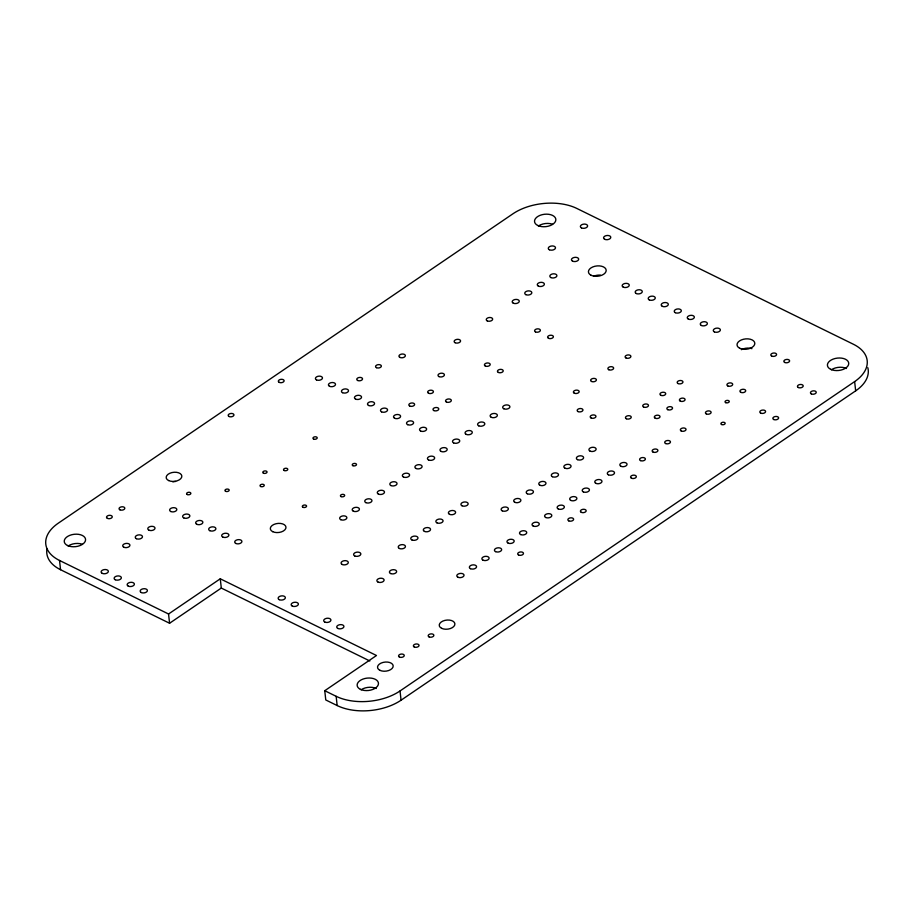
<?xml version="1.0" encoding="UTF-8"?>
<svg xmlns="http://www.w3.org/2000/svg" width="914" height="914" viewBox="0 0 914 914"><rect width="100%" height="100%" fill="white"/><g stroke="black" fill="none" stroke-linecap="round" stroke-linejoin="round"><path stroke-width="1.37" d="M855.664 390.849L854.636 381.595A45.369 26.346 -6.3 0 0 853.448 344.281L576.837 208.449A45.369 26.346 -6.3 0 0 512.937 213.796L58.336 523.151A45.369 26.346 -6.3 0 0 59.524 560.465L168.553 614.002L220.274 578.802L376.488 655.509L324.756 690.71L325.772 699.964L337.163 705.551A45.369 26.346 -6.3 0 0 401.063 700.204L855.664 390.849A45.369 26.346 -6.3 0 0 867.809 367.668M47.002 548.686A45.369 26.346 -6.3 0 0 60.553 569.719L169.57 623.257L221.302 588.056L369.827 660.982M324.756 690.71L336.146 696.308A45.369 26.346 -6.3 0 0 400.035 690.95L854.636 381.595M400.035 690.95L401.063 700.204M336.146 696.308L337.163 705.551M220.274 578.802L221.302 588.056M168.553 614.002L169.57 623.257M59.524 560.465L60.553 569.719M172.872 481.838A7.86 4.559 -6.3 0 1 175.591 481.472M741.38 349.662A8.934 5.187 -6.3 0 1 751.925 348.645M593.734 276.211A8.934 5.187 -6.3 0 1 600.464 275.125M361.133 689.773A10.717 6.227 -6.3 0 1 376.225 688.505M68.242 545.944A10.717 6.227 -6.3 0 1 82.283 544.241M538.517 225.929A10.717 6.227 -6.3 0 1 552.559 224.216M831.409 369.759A10.717 6.227 -6.3 0 1 846.501 368.491M725.67 402.64A2.148 1.245 -6.3 0 0 729.223 401.783A2.148 1.245 -6.3 0 0 726.561 400.481A2.148 1.245 -6.3 0 0 725.67 402.64M187.244 494.531A2.148 1.245 -6.3 0 0 190.798 493.663A2.148 1.245 -6.3 0 0 188.135 492.36A2.148 1.245 -6.3 0 0 187.244 494.531M225.587 491.309A2.148 1.245 -6.3 0 0 229.14 490.452A2.148 1.245 -6.3 0 0 226.478 489.15A2.148 1.245 -6.3 0 0 225.587 491.309M263.438 473.178A2.148 1.245 -6.3 0 0 266.991 472.321A2.148 1.245 -6.3 0 0 264.329 471.007A2.148 1.245 -6.3 0 0 263.438 473.178M721.557 424.507A2.148 1.245 -6.3 0 0 725.11 423.65A2.148 1.245 -6.3 0 0 722.448 422.337A2.148 1.245 -6.3 0 0 721.557 424.507M341.071 496.599A2.148 1.245 -6.3 0 0 344.624 495.742A2.148 1.245 -6.3 0 0 341.962 494.44A2.148 1.245 -6.3 0 0 341.071 496.599M352.895 465.683A2.148 1.245 -6.3 0 0 356.449 464.826A2.148 1.245 -6.3 0 0 353.787 463.512A2.148 1.245 -6.3 0 0 352.895 465.683M313.605 439.04A2.148 1.245 -6.3 0 0 317.158 438.183A2.148 1.245 -6.3 0 0 314.496 436.869A2.148 1.245 -6.3 0 0 313.605 439.04M302.968 507.281A2.148 1.245 -6.3 0 0 306.521 506.425A2.148 1.245 -6.3 0 0 303.859 505.111A2.148 1.245 -6.3 0 0 302.968 507.281M260.661 486.499A2.148 1.245 -6.3 0 0 264.215 485.642A2.148 1.245 -6.3 0 0 261.553 484.34A2.148 1.245 -6.3 0 0 260.661 486.499M284.174 470.504A2.148 1.245 -6.3 0 0 287.727 469.647A2.148 1.245 -6.3 0 0 285.065 468.334A2.148 1.245 -6.3 0 0 284.174 470.504M119.928 509.829A2.902 1.679 -6.3 0 0 124.738 508.675A2.902 1.679 -6.3 0 0 121.139 506.904A2.902 1.679 -6.3 0 0 119.928 509.829M107.384 518.364A2.902 1.679 -6.3 0 0 112.194 517.21A2.902 1.679 -6.3 0 0 108.595 515.439A2.902 1.679 -6.3 0 0 107.384 518.364M578.071 411.586A2.902 1.679 -6.3 0 0 582.881 410.42A2.902 1.679 -6.3 0 0 579.27 408.649A2.902 1.679 -6.3 0 0 578.071 411.586M591.084 417.972A2.902 1.679 -6.3 0 0 595.894 416.807A2.902 1.679 -6.3 0 0 592.295 415.047A2.902 1.679 -6.3 0 0 591.084 417.972M446.432 402.034A2.902 1.679 -6.3 0 0 451.242 400.869A2.902 1.679 -6.3 0 0 447.632 399.098A2.902 1.679 -6.3 0 0 446.432 402.034M433.887 410.569A2.902 1.679 -6.3 0 0 438.697 409.403A2.902 1.679 -6.3 0 0 435.087 407.633A2.902 1.679 -6.3 0 0 433.887 410.569M727.807 385.937A2.902 1.679 -6.3 0 0 732.617 384.783A2.902 1.679 -6.3 0 0 729.006 383.012A2.902 1.679 -6.3 0 0 727.807 385.937M740.82 392.334A2.902 1.679 -6.3 0 0 745.63 391.169A2.902 1.679 -6.3 0 0 742.031 389.398A2.902 1.679 -6.3 0 0 740.82 392.334M399.932 357.42A3.21 1.862 -6.3 0 0 405.268 356.129A3.21 1.862 -6.3 0 0 401.269 354.164A3.21 1.862 -6.3 0 0 399.932 357.42M438.983 376.591A3.21 1.862 -6.3 0 0 444.318 375.311A3.21 1.862 -6.3 0 0 440.32 373.346A3.21 1.862 -6.3 0 0 438.983 376.591M340.762 519.689A3.633 2.102 -6.3 0 0 346.772 518.238A3.633 2.102 -6.3 0 0 342.27 516.022A3.633 2.102 -6.3 0 0 340.762 519.689M353.295 511.154A3.633 2.102 -6.3 0 0 359.316 509.704A3.633 2.102 -6.3 0 0 354.803 507.487A3.633 2.102 -6.3 0 0 353.295 511.154M365.84 502.62A3.633 2.102 -6.3 0 0 371.861 501.169A3.633 2.102 -6.3 0 0 367.348 498.953A3.633 2.102 -6.3 0 0 365.84 502.62M378.385 494.086A3.633 2.102 -6.3 0 0 384.394 492.635A3.633 2.102 -6.3 0 0 379.893 490.418A3.633 2.102 -6.3 0 0 378.385 494.086M390.918 485.551A3.633 2.102 -6.3 0 0 396.939 484.1A3.633 2.102 -6.3 0 0 392.426 481.884A3.633 2.102 -6.3 0 0 390.918 485.551M403.462 477.017A3.633 2.102 -6.3 0 0 409.483 475.566A3.633 2.102 -6.3 0 0 404.971 473.349A3.633 2.102 -6.3 0 0 403.462 477.017M416.007 468.494A3.633 2.102 -6.3 0 0 422.017 467.031A3.633 2.102 -6.3 0 0 417.504 464.826A3.633 2.102 -6.3 0 0 416.007 468.494M428.54 459.959A3.633 2.102 -6.3 0 0 434.561 458.497A3.633 2.102 -6.3 0 0 430.048 456.292A3.633 2.102 -6.3 0 0 428.54 459.959M441.085 451.425A3.633 2.102 -6.3 0 0 447.095 449.962A3.633 2.102 -6.3 0 0 442.593 447.757A3.633 2.102 -6.3 0 0 441.085 451.425M453.618 442.89A3.633 2.102 -6.3 0 0 459.639 441.439A3.633 2.102 -6.3 0 0 455.126 439.223A3.633 2.102 -6.3 0 0 453.618 442.89M466.163 434.356A3.633 2.102 -6.3 0 0 472.184 432.905A3.633 2.102 -6.3 0 0 467.671 430.688A3.633 2.102 -6.3 0 0 466.163 434.356M478.708 425.821A3.633 2.102 -6.3 0 0 484.717 424.37A3.633 2.102 -6.3 0 0 480.216 422.154A3.633 2.102 -6.3 0 0 478.708 425.821M491.241 417.287A3.633 2.102 -6.3 0 0 497.262 415.836A3.633 2.102 -6.3 0 0 492.749 413.619A3.633 2.102 -6.3 0 0 491.241 417.287M503.785 408.752A3.633 2.102 -6.3 0 0 509.806 407.301A3.633 2.102 -6.3 0 0 505.293 405.085A3.633 2.102 -6.3 0 0 503.785 408.752M324.801 622.046A3.633 2.102 -6.3 0 0 330.822 620.595A3.633 2.102 -6.3 0 0 326.309 618.378A3.633 2.102 -6.3 0 0 324.801 622.046M337.826 628.444A3.633 2.102 -6.3 0 0 343.835 626.993A3.633 2.102 -6.3 0 0 339.334 624.776A3.633 2.102 -6.3 0 0 337.826 628.444M457.914 577.225A3.633 2.102 -6.3 0 0 463.935 575.774A3.633 2.102 -6.3 0 0 459.422 573.558A3.633 2.102 -6.3 0 0 457.914 577.225M470.459 568.691A3.633 2.102 -6.3 0 0 476.468 567.24A3.633 2.102 -6.3 0 0 471.967 565.023A3.633 2.102 -6.3 0 0 470.459 568.691M482.992 560.156A3.633 2.102 -6.3 0 0 489.013 558.705A3.633 2.102 -6.3 0 0 484.5 556.489A3.633 2.102 -6.3 0 0 482.992 560.156M495.537 551.622A3.633 2.102 -6.3 0 0 501.558 550.171A3.633 2.102 -6.3 0 0 497.045 547.954A3.633 2.102 -6.3 0 0 495.537 551.622M508.081 543.087A3.633 2.102 -6.3 0 0 514.091 541.636A3.633 2.102 -6.3 0 0 509.578 539.42A3.633 2.102 -6.3 0 0 508.081 543.087M520.614 534.553A3.633 2.102 -6.3 0 0 526.635 533.102A3.633 2.102 -6.3 0 0 522.123 530.885A3.633 2.102 -6.3 0 0 520.614 534.553M533.159 526.018A3.633 2.102 -6.3 0 0 539.169 524.567A3.633 2.102 -6.3 0 0 534.667 522.351A3.633 2.102 -6.3 0 0 533.159 526.018M545.692 517.484A3.633 2.102 -6.3 0 0 551.713 516.033A3.633 2.102 -6.3 0 0 547.2 513.817A3.633 2.102 -6.3 0 0 545.692 517.484M558.237 508.949A3.633 2.102 -6.3 0 0 564.258 507.499A3.633 2.102 -6.3 0 0 559.745 505.282A3.633 2.102 -6.3 0 0 558.237 508.949M570.782 500.415A3.633 2.102 -6.3 0 0 576.791 498.964A3.633 2.102 -6.3 0 0 572.29 496.748A3.633 2.102 -6.3 0 0 570.782 500.415M583.315 491.881A3.633 2.102 -6.3 0 0 589.336 490.43A3.633 2.102 -6.3 0 0 584.823 488.213A3.633 2.102 -6.3 0 0 583.315 491.881M595.859 483.346A3.633 2.102 -6.3 0 0 601.88 481.895A3.633 2.102 -6.3 0 0 597.368 479.679A3.633 2.102 -6.3 0 0 595.859 483.346M608.404 474.812A3.633 2.102 -6.3 0 0 614.414 473.361A3.633 2.102 -6.3 0 0 609.912 471.144A3.633 2.102 -6.3 0 0 608.404 474.812M620.937 466.289A3.633 2.102 -6.3 0 0 626.958 464.826A3.633 2.102 -6.3 0 0 622.445 462.621A3.633 2.102 -6.3 0 0 620.937 466.289M279.25 599.675A3.633 2.102 -6.3 0 0 285.259 598.224A3.633 2.102 -6.3 0 0 280.758 596.008A3.633 2.102 -6.3 0 0 279.25 599.675M292.263 606.073A3.633 2.102 -6.3 0 0 298.284 604.611A3.633 2.102 -6.3 0 0 293.771 602.406A3.633 2.102 -6.3 0 0 292.263 606.073M390.529 573.512A3.633 2.102 -6.3 0 0 396.539 572.061A3.633 2.102 -6.3 0 0 392.037 569.845A3.633 2.102 -6.3 0 0 390.529 573.512M377.985 582.047A3.633 2.102 -6.3 0 0 384.006 580.596A3.633 2.102 -6.3 0 0 379.493 578.379A3.633 2.102 -6.3 0 0 377.985 582.047M342.19 564.475A3.633 2.102 -6.3 0 0 348.2 563.013A3.633 2.102 -6.3 0 0 343.698 560.808A3.633 2.102 -6.3 0 0 342.19 564.475M354.723 555.941A3.633 2.102 -6.3 0 0 360.744 554.478A3.633 2.102 -6.3 0 0 356.232 552.273A3.633 2.102 -6.3 0 0 354.723 555.941M316.473 379.893A3.576 2.079 -6.3 0 0 322.391 378.465A3.576 2.079 -6.3 0 0 317.958 376.294A3.576 2.079 -6.3 0 0 316.473 379.893M329.497 386.291A3.576 2.079 -6.3 0 0 335.415 384.863A3.576 2.079 -6.3 0 0 330.971 382.68A3.576 2.079 -6.3 0 0 329.497 386.291M342.51 392.677A3.576 2.079 -6.3 0 0 348.428 391.249A3.576 2.079 -6.3 0 0 343.995 389.078A3.576 2.079 -6.3 0 0 342.51 392.677M355.523 399.075A3.576 2.079 -6.3 0 0 361.453 397.647A3.576 2.079 -6.3 0 0 357.008 395.465A3.576 2.079 -6.3 0 0 355.523 399.075M368.548 405.462A3.576 2.079 -6.3 0 0 374.466 404.034A3.576 2.079 -6.3 0 0 370.021 401.863A3.576 2.079 -6.3 0 0 368.548 405.462M381.561 411.86A3.576 2.079 -6.3 0 0 387.479 410.432A3.576 2.079 -6.3 0 0 383.046 408.25A3.576 2.079 -6.3 0 0 381.561 411.86M394.574 418.258A3.576 2.079 -6.3 0 0 400.503 416.818A3.576 2.079 -6.3 0 0 396.059 414.648A3.576 2.079 -6.3 0 0 394.574 418.258M407.598 424.644A3.576 2.079 -6.3 0 0 413.516 423.216A3.576 2.079 -6.3 0 0 409.084 421.034A3.576 2.079 -6.3 0 0 407.598 424.644M420.611 431.042A3.576 2.079 -6.3 0 0 426.53 429.603A3.576 2.079 -6.3 0 0 422.097 427.432A3.576 2.079 -6.3 0 0 420.611 431.042M272.726 531.674A7.86 4.559 -6.3 0 0 285.751 528.532A7.86 4.559 -6.3 0 0 275.994 523.733A7.86 4.559 -6.3 0 0 272.726 531.674M168.587 480.536A7.86 4.559 -6.3 0 0 181.612 477.382A7.86 4.559 -6.3 0 0 171.855 472.595A7.86 4.559 -6.3 0 0 168.587 480.536M123.813 547.223A3.633 2.102 -6.3 0 0 129.834 545.772A3.633 2.102 -6.3 0 0 125.321 543.556A3.633 2.102 -6.3 0 0 123.813 547.223M136.357 538.689A3.633 2.102 -6.3 0 0 142.367 537.238A3.633 2.102 -6.3 0 0 137.865 535.021A3.633 2.102 -6.3 0 0 136.357 538.689M148.891 530.154A3.633 2.102 -6.3 0 0 154.912 528.703A3.633 2.102 -6.3 0 0 150.399 526.487A3.633 2.102 -6.3 0 0 148.891 530.154M550.891 277.57A3.576 2.079 -6.3 0 0 556.809 276.142A3.576 2.079 -6.3 0 0 552.376 273.96A3.576 2.079 -6.3 0 0 550.891 277.57M538.346 286.105A3.576 2.079 -6.3 0 0 544.276 284.677A3.576 2.079 -6.3 0 0 539.831 282.495A3.576 2.079 -6.3 0 0 538.346 286.105M525.813 294.639A3.576 2.079 -6.3 0 0 531.731 293.211A3.576 2.079 -6.3 0 0 527.298 291.029A3.576 2.079 -6.3 0 0 525.813 294.639M513.268 303.174A3.576 2.079 -6.3 0 0 519.186 301.734A3.576 2.079 -6.3 0 0 514.753 299.564A3.576 2.079 -6.3 0 0 513.268 303.174M502.243 510.835A3.633 2.102 -6.3 0 0 508.264 509.384A3.633 2.102 -6.3 0 0 503.751 507.167A3.633 2.102 -6.3 0 0 502.243 510.835M514.788 502.3A3.633 2.102 -6.3 0 0 520.797 500.849A3.633 2.102 -6.3 0 0 516.296 498.633A3.633 2.102 -6.3 0 0 514.788 502.3M527.321 493.777A3.633 2.102 -6.3 0 0 533.342 492.315A3.633 2.102 -6.3 0 0 528.829 490.11A3.633 2.102 -6.3 0 0 527.321 493.777M539.866 485.243A3.633 2.102 -6.3 0 0 545.887 483.78A3.633 2.102 -6.3 0 0 541.374 481.575A3.633 2.102 -6.3 0 0 539.866 485.243M552.41 476.708A3.633 2.102 -6.3 0 0 558.42 475.246A3.633 2.102 -6.3 0 0 553.918 473.041A3.633 2.102 -6.3 0 0 552.41 476.708M564.943 468.174A3.633 2.102 -6.3 0 0 570.964 466.723A3.633 2.102 -6.3 0 0 566.452 464.506A3.633 2.102 -6.3 0 0 564.943 468.174M577.488 459.639A3.633 2.102 -6.3 0 0 583.509 458.188A3.633 2.102 -6.3 0 0 578.996 455.972A3.633 2.102 -6.3 0 0 577.488 459.639M590.033 451.105A3.633 2.102 -6.3 0 0 596.042 449.654A3.633 2.102 -6.3 0 0 591.541 447.437A3.633 2.102 -6.3 0 0 590.033 451.105M399.338 548.457A3.633 2.102 -6.3 0 0 405.348 547.006A3.633 2.102 -6.3 0 0 400.846 544.79A3.633 2.102 -6.3 0 0 399.338 548.457M411.871 539.923A3.633 2.102 -6.3 0 0 417.892 538.472A3.633 2.102 -6.3 0 0 413.379 536.255A3.633 2.102 -6.3 0 0 411.871 539.923M424.416 531.388A3.633 2.102 -6.3 0 0 430.437 529.937A3.633 2.102 -6.3 0 0 425.924 527.721A3.633 2.102 -6.3 0 0 424.416 531.388M436.961 522.854A3.633 2.102 -6.3 0 0 442.97 521.403A3.633 2.102 -6.3 0 0 438.469 519.186A3.633 2.102 -6.3 0 0 436.961 522.854M449.494 514.319A3.633 2.102 -6.3 0 0 455.515 512.868A3.633 2.102 -6.3 0 0 451.002 510.652A3.633 2.102 -6.3 0 0 449.494 514.319M462.038 505.785A3.633 2.102 -6.3 0 0 468.059 504.334A3.633 2.102 -6.3 0 0 463.547 502.117A3.633 2.102 -6.3 0 0 462.038 505.785M623.234 287.122A3.576 2.079 -6.3 0 0 629.163 285.694A3.576 2.079 -6.3 0 0 624.719 283.511A3.576 2.079 -6.3 0 0 623.234 287.122M636.258 293.52A3.576 2.079 -6.3 0 0 642.176 292.092A3.576 2.079 -6.3 0 0 637.744 289.909A3.576 2.079 -6.3 0 0 636.258 293.52M649.271 299.906A3.576 2.079 -6.3 0 0 655.189 298.478A3.576 2.079 -6.3 0 0 650.757 296.296A3.576 2.079 -6.3 0 0 649.271 299.906M662.284 306.304A3.576 2.079 -6.3 0 0 668.214 304.876A3.576 2.079 -6.3 0 0 663.77 302.694A3.576 2.079 -6.3 0 0 662.284 306.304M675.309 312.691A3.576 2.079 -6.3 0 0 681.227 311.263A3.576 2.079 -6.3 0 0 676.794 309.081A3.576 2.079 -6.3 0 0 675.309 312.691M688.322 319.089A3.576 2.079 -6.3 0 0 694.252 317.661A3.576 2.079 -6.3 0 0 689.807 315.479A3.576 2.079 -6.3 0 0 688.322 319.089M701.346 325.475A3.576 2.079 -6.3 0 0 707.265 324.047A3.576 2.079 -6.3 0 0 702.82 321.865A3.576 2.079 -6.3 0 0 701.346 325.475M714.36 331.873A3.576 2.079 -6.3 0 0 720.278 330.445A3.576 2.079 -6.3 0 0 715.845 328.263A3.576 2.079 -6.3 0 0 714.36 331.873M739.757 348.28A8.934 5.187 -6.3 0 0 754.553 344.704A8.934 5.187 -6.3 0 0 743.459 339.254A8.934 5.187 -6.3 0 0 739.757 348.28M591.13 275.285A8.934 5.187 -6.3 0 0 605.936 271.709A8.934 5.187 -6.3 0 0 594.843 266.271A8.934 5.187 -6.3 0 0 591.13 275.285M771.69 356.072A2.902 1.679 -6.3 0 0 776.5 354.906A2.902 1.679 -6.3 0 0 772.901 353.135A2.902 1.679 -6.3 0 0 771.69 356.072M784.715 362.458A2.902 1.679 -6.3 0 0 789.525 361.304A2.902 1.679 -6.3 0 0 785.914 359.533A2.902 1.679 -6.3 0 0 784.715 362.458M235.801 543.453A3.633 2.102 -6.3 0 0 241.822 542.002A3.633 2.102 -6.3 0 0 237.309 539.786A3.633 2.102 -6.3 0 0 235.801 543.453M222.788 537.066A3.633 2.102 -6.3 0 0 228.808 535.604A3.633 2.102 -6.3 0 0 224.296 533.399A3.633 2.102 -6.3 0 0 222.788 537.066M209.774 530.668A3.633 2.102 -6.3 0 0 215.795 529.217A3.633 2.102 -6.3 0 0 211.283 527.001A3.633 2.102 -6.3 0 0 209.774 530.668M196.75 524.282A3.633 2.102 -6.3 0 0 202.771 522.819A3.633 2.102 -6.3 0 0 198.258 520.614A3.633 2.102 -6.3 0 0 196.75 524.282M183.737 517.884A3.633 2.102 -6.3 0 0 189.758 516.433A3.633 2.102 -6.3 0 0 185.245 514.216A3.633 2.102 -6.3 0 0 183.737 517.884M170.724 511.497A3.633 2.102 -6.3 0 0 176.733 510.035A3.633 2.102 -6.3 0 0 172.232 507.83A3.633 2.102 -6.3 0 0 170.724 511.497M141.27 592.535A3.633 2.102 -6.3 0 0 147.291 591.084A3.633 2.102 -6.3 0 0 142.778 588.867A3.633 2.102 -6.3 0 0 141.27 592.535M128.257 586.137A3.633 2.102 -6.3 0 0 134.278 584.686A3.633 2.102 -6.3 0 0 129.765 582.469A3.633 2.102 -6.3 0 0 128.257 586.137M115.244 579.75A3.633 2.102 -6.3 0 0 121.254 578.299A3.633 2.102 -6.3 0 0 116.752 576.083A3.633 2.102 -6.3 0 0 115.244 579.75M102.219 573.352A3.633 2.102 -6.3 0 0 108.24 571.901A3.633 2.102 -6.3 0 0 103.728 569.685A3.633 2.102 -6.3 0 0 102.219 573.352M518.581 555.004A2.902 1.679 -6.3 0 0 523.391 553.838A2.902 1.679 -6.3 0 0 519.78 552.067A2.902 1.679 -6.3 0 0 518.581 555.004M568.748 520.866A2.902 1.679 -6.3 0 0 573.546 519.7A2.902 1.679 -6.3 0 0 569.948 517.941A2.902 1.679 -6.3 0 0 568.748 520.866M631.448 478.193A2.902 1.679 -6.3 0 0 636.258 477.039A2.902 1.679 -6.3 0 0 632.648 475.269A2.902 1.679 -6.3 0 0 631.448 478.193M581.281 512.331A2.902 1.679 -6.3 0 0 586.091 511.177A2.902 1.679 -6.3 0 0 582.492 509.406A2.902 1.679 -6.3 0 0 581.281 512.331M643.593 407.027A2.902 1.679 -6.3 0 0 648.403 405.862A2.902 1.679 -6.3 0 0 644.793 404.102A2.902 1.679 -6.3 0 0 643.593 407.027M591.518 381.458A2.902 1.679 -6.3 0 0 596.328 380.293A2.902 1.679 -6.3 0 0 592.729 378.522A2.902 1.679 -6.3 0 0 591.518 381.458M608.758 369.724A2.902 1.679 -6.3 0 0 613.568 368.559A2.902 1.679 -6.3 0 0 609.969 366.8A2.902 1.679 -6.3 0 0 608.758 369.724M660.833 395.294A2.902 1.679 -6.3 0 0 665.643 394.14A2.902 1.679 -6.3 0 0 662.033 392.369A2.902 1.679 -6.3 0 0 660.833 395.294M409.723 406.044A2.902 1.679 -6.3 0 0 414.533 404.879A2.902 1.679 -6.3 0 0 410.923 403.108A2.902 1.679 -6.3 0 0 409.723 406.044M357.648 380.475A2.902 1.679 -6.3 0 0 362.458 379.31A2.902 1.679 -6.3 0 0 358.859 377.539A2.902 1.679 -6.3 0 0 357.648 380.475M574.278 393.191A2.902 1.679 -6.3 0 0 579.088 392.026A2.902 1.679 -6.3 0 0 575.489 390.255A2.902 1.679 -6.3 0 0 574.278 393.191M626.353 418.761A2.902 1.679 -6.3 0 0 631.163 417.595A2.902 1.679 -6.3 0 0 627.552 415.824A2.902 1.679 -6.3 0 0 626.353 418.761M626.01 357.991A2.902 1.679 -6.3 0 0 630.82 356.826A2.902 1.679 -6.3 0 0 627.21 355.055A2.902 1.679 -6.3 0 0 626.01 357.991M678.074 383.56A2.902 1.679 -6.3 0 0 682.884 382.395A2.902 1.679 -6.3 0 0 679.285 380.624A2.902 1.679 -6.3 0 0 678.074 383.56M535.478 331.896A2.902 1.679 -6.3 0 0 540.288 330.742A2.902 1.679 -6.3 0 0 536.689 328.971A2.902 1.679 -6.3 0 0 535.478 331.896M485.311 366.034A2.902 1.679 -6.3 0 0 490.121 364.869A2.902 1.679 -6.3 0 0 486.522 363.098A2.902 1.679 -6.3 0 0 485.311 366.034M548.503 338.294A2.902 1.679 -6.3 0 0 553.313 337.129A2.902 1.679 -6.3 0 0 549.702 335.358A2.902 1.679 -6.3 0 0 548.503 338.294M498.336 372.432A2.902 1.679 -6.3 0 0 503.146 371.267A2.902 1.679 -6.3 0 0 499.547 369.496A2.902 1.679 -6.3 0 0 498.336 372.432M376.465 367.679A2.902 1.679 -6.3 0 0 381.275 366.514A2.902 1.679 -6.3 0 0 377.665 364.743A2.902 1.679 -6.3 0 0 376.465 367.679M428.529 393.249A2.902 1.679 -6.3 0 0 433.339 392.083A2.902 1.679 -6.3 0 0 429.74 390.312A2.902 1.679 -6.3 0 0 428.529 393.249M279.227 382.372A2.902 1.679 -6.3 0 0 284.037 381.207A2.902 1.679 -6.3 0 0 280.438 379.436A2.902 1.679 -6.3 0 0 279.227 382.372M229.06 416.498A2.902 1.679 -6.3 0 0 233.87 415.344A2.902 1.679 -6.3 0 0 230.271 413.574A2.902 1.679 -6.3 0 0 229.06 416.498M399.429 657.063A2.856 1.657 -6.3 0 0 404.171 655.909A2.856 1.657 -6.3 0 0 400.618 654.173A2.856 1.657 -6.3 0 0 399.429 657.063M414.236 646.975A2.856 1.657 -6.3 0 0 418.978 645.832A2.856 1.657 -6.3 0 0 415.424 644.096A2.856 1.657 -6.3 0 0 414.236 646.975M429.054 636.898A2.856 1.657 -6.3 0 0 433.784 635.756A2.856 1.657 -6.3 0 0 430.243 634.008A2.856 1.657 -6.3 0 0 429.054 636.898M379.927 670.328A7.86 4.559 -6.3 0 0 392.951 667.186A7.86 4.559 -6.3 0 0 383.195 662.387A7.86 4.559 -6.3 0 0 379.927 670.328M441.645 628.329A7.86 4.559 -6.3 0 0 454.669 625.187A7.86 4.559 -6.3 0 0 444.901 620.389A7.86 4.559 -6.3 0 0 441.645 628.329M655.189 418.201A2.856 1.657 -6.3 0 0 659.931 417.058A2.856 1.657 -6.3 0 0 656.378 415.31A2.856 1.657 -6.3 0 0 655.189 418.201M667.734 409.666A2.856 1.657 -6.3 0 0 672.464 408.524A2.856 1.657 -6.3 0 0 668.911 406.776A2.856 1.657 -6.3 0 0 667.734 409.666M680.267 401.132A2.856 1.657 -6.3 0 0 685.009 399.989A2.856 1.657 -6.3 0 0 681.456 398.241A2.856 1.657 -6.3 0 0 680.267 401.132M681.227 430.985A2.856 1.657 -6.3 0 0 685.957 429.843A2.856 1.657 -6.3 0 0 682.404 428.095A2.856 1.657 -6.3 0 0 681.227 430.985M706.305 413.916A2.856 1.657 -6.3 0 0 711.046 412.774A2.856 1.657 -6.3 0 0 707.493 411.026A2.856 1.657 -6.3 0 0 706.305 413.916M549.383 249.773A3.633 2.102 -6.3 0 0 555.404 248.311A3.633 2.102 -6.3 0 0 550.891 246.106A3.633 2.102 -6.3 0 0 549.383 249.773M581.487 227.917A3.633 2.102 -6.3 0 0 587.508 226.466A3.633 2.102 -6.3 0 0 582.995 224.25A3.633 2.102 -6.3 0 0 581.487 227.917M572.552 261.153A3.633 2.102 -6.3 0 0 578.573 259.702A3.633 2.102 -6.3 0 0 574.061 257.485A3.633 2.102 -6.3 0 0 572.552 261.153M604.668 239.297A3.633 2.102 -6.3 0 0 610.678 237.846A3.633 2.102 -6.3 0 0 606.176 235.629A3.633 2.102 -6.3 0 0 604.668 239.297M487.231 320.883A3.21 1.862 -6.3 0 0 492.566 319.603A3.21 1.862 -6.3 0 0 488.567 317.638A3.21 1.862 -6.3 0 0 487.231 320.883M455.138 342.727A3.21 1.862 -6.3 0 0 460.473 341.436A3.21 1.862 -6.3 0 0 456.474 339.471A3.21 1.862 -6.3 0 0 455.138 342.727M760.699 413.117A2.902 1.679 -6.3 0 0 765.509 411.951A2.902 1.679 -6.3 0 0 761.91 410.18A2.902 1.679 -6.3 0 0 760.699 413.117M773.724 419.503A2.902 1.679 -6.3 0 0 778.534 418.349A2.902 1.679 -6.3 0 0 774.923 416.578A2.902 1.679 -6.3 0 0 773.724 419.503M811.346 393.911A2.902 1.679 -6.3 0 0 816.156 392.746A2.902 1.679 -6.3 0 0 812.546 390.975A2.902 1.679 -6.3 0 0 811.346 393.911M798.322 387.513A2.902 1.679 -6.3 0 0 803.132 386.348A2.902 1.679 -6.3 0 0 799.533 384.588A2.902 1.679 -6.3 0 0 798.322 387.513M640.497 460.599A2.902 1.679 -6.3 0 0 645.307 459.445A2.902 1.679 -6.3 0 0 641.697 457.674A2.902 1.679 -6.3 0 0 640.497 460.599M653.03 452.064A2.902 1.679 -6.3 0 0 657.84 450.91A2.902 1.679 -6.3 0 0 654.241 449.14A2.902 1.679 -6.3 0 0 653.03 452.064M665.575 443.53A2.902 1.679 -6.3 0 0 670.385 442.376A2.902 1.679 -6.3 0 0 666.786 440.605A2.902 1.679 -6.3 0 0 665.575 443.53M360.39 689.339A10.717 6.227 -6.3 0 0 378.156 685.043A10.717 6.227 -6.3 0 0 364.846 678.508A10.717 6.227 -6.3 0 0 360.39 689.339M67.499 545.509A10.717 6.227 -6.3 0 0 85.265 541.214A10.717 6.227 -6.3 0 0 71.955 534.679A10.717 6.227 -6.3 0 0 67.499 545.509M537.775 225.495A10.717 6.227 -6.3 0 0 555.541 221.199A10.717 6.227 -6.3 0 0 542.231 214.664A10.717 6.227 -6.3 0 0 537.775 225.495M830.666 369.325A10.717 6.227 -6.3 0 0 848.432 365.029A10.717 6.227 -6.3 0 0 835.122 358.494A10.717 6.227 -6.3 0 0 830.666 369.325"/></g></svg>
